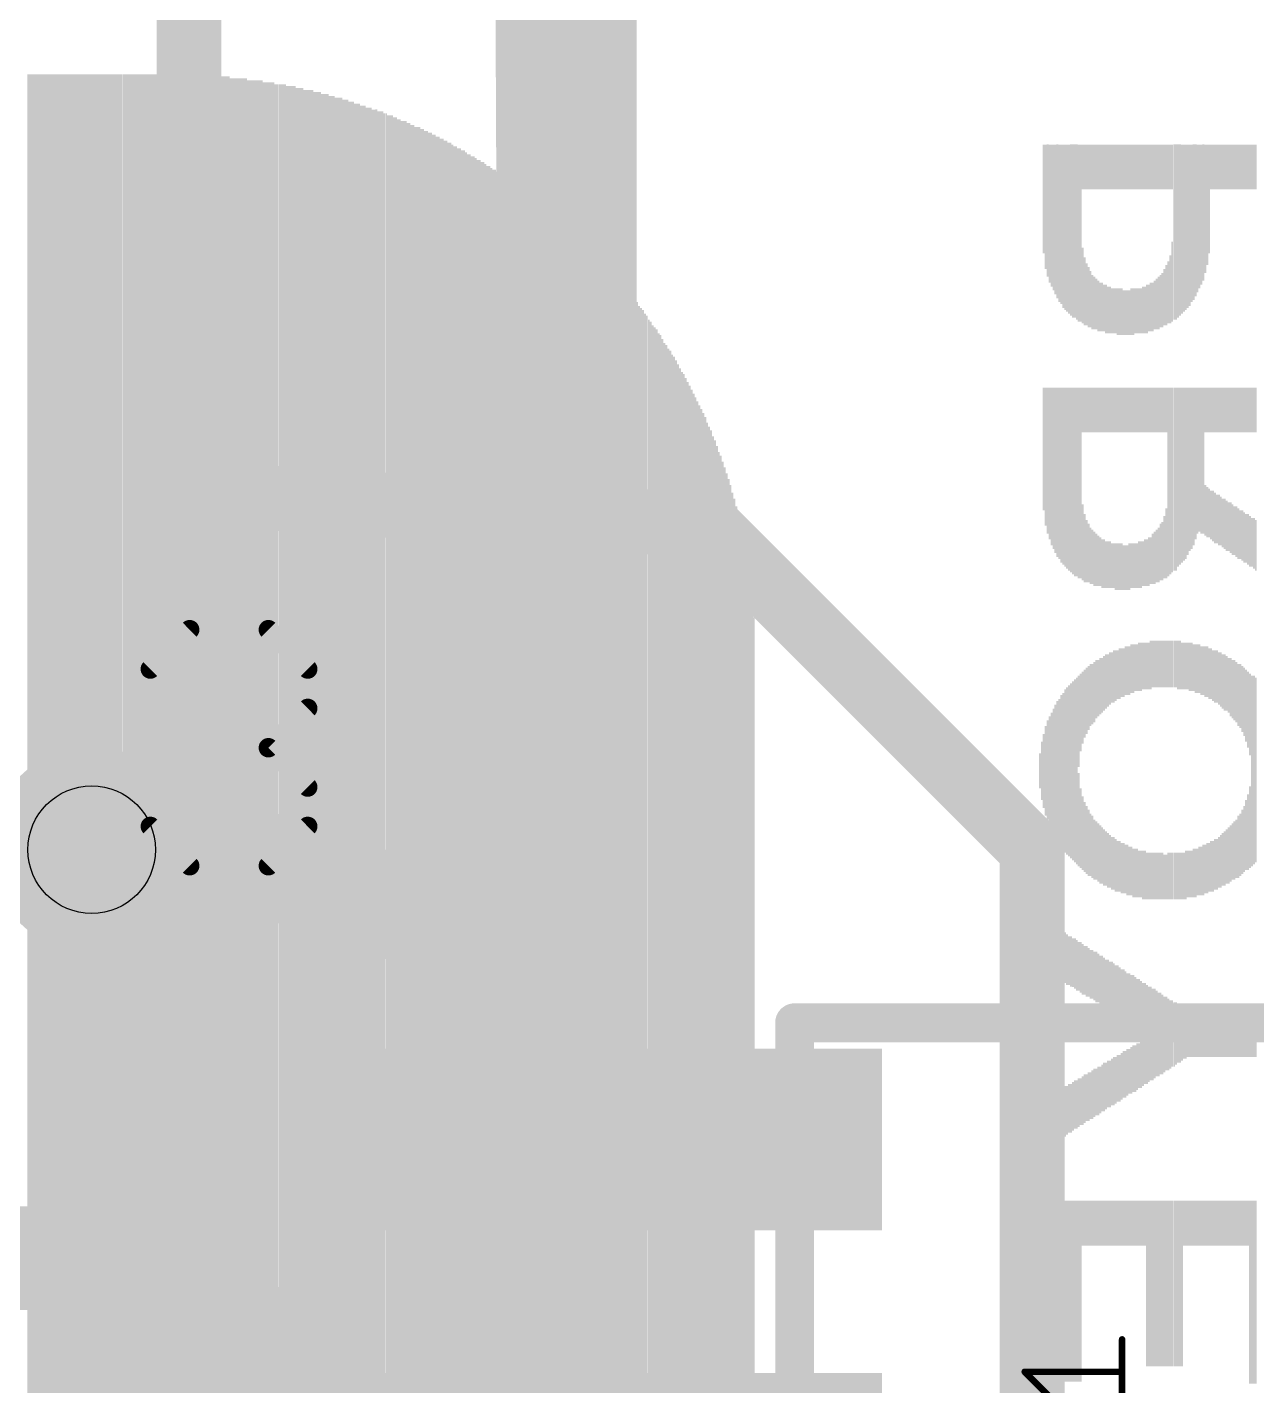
# Model space of a CAD drawing. Extents: x -7.5 to 53.1, y 33.1 to 75.6.
# Drawn here: x 34.04 to 38.85, y 48.7 to 54.02 of the extents above; entities that cross this region are included whole.
import ezdxf

# ---------------------------------------------------------------- set-up
doc = ezdxf.new("R2010")
doc.units = 0
for name, color, linetype in [('1', 22, 'CONTINUOUS'), ('16', 175, 'CONTINUOUS'), ('18', 82, 'CONTINUOUS'), ('21', 251, 'CONTINUOUS'), ('22', 2, 'CONTINUOUS'), ('25', 253, 'CONTINUOUS'), ('29', 253, 'CONTINUOUS'), ('31', 253, 'CONTINUOUS'), ('44', 253, 'CONTINUOUS'), ('51', 53, 'CONTINUOUS')]:
    doc.layers.add(name, color=color, linetype=linetype)

# ---------------------------------------------------------------- blocks, each defined once
blk = doc.blocks.new('RECT')
blk.add_solid([(-0.5, -0.5), (0.5, -0.5), (-0.5, 0.5), (0.5, 0.5)])
blk = doc.blocks.new('ROUNDV')
at = {"const_width": 0.5}
blk.add_lwpolyline([(0, -0.25, 1), (0, 0.25, 1), (0, -0.25)], format="xyb", dxfattribs=at)

msp = doc.modelspace()

# ---------------------------------------------------------------- linework, layer by layer
at = {"layer": '1'}
for points, const_width in [([(36.297, 60.96), (36.297, 33.909)], 0.254), ([(34.29, 50.8), (34.417, 50.927)], 0.4064), ([(34.417, 50.927), (35.56, 50.546)], 0.4064), ([(35.56, 50.546), (36.2298, 49.7492)], 0.4064), ([(36.2298, 49.7492), (36.2298, 49.665)], 0.4064), ([(34.62, 49.2), (32.92, 49.2)], 0.4064), ([(35.56, 48.26), (34.62, 49.2)], 0.4064)]:
    msp.add_lwpolyline(points, dxfattribs=dict(at, const_width=const_width))
at = {"layer": '1', "const_width": 0.2032}
for points in [[(34.4491, 51.0234, 1), (34.3849, 50.8306)], [(34.4888, 50.8552, 1), (34.3452, 50.9988)], [(34.2182, 50.8718, 1), (34.3618, 50.7282)], [(35.6378, 50.6114, 1), (35.4822, 50.4806)], [(35.5279, 50.4496, 1), (35.5921, 50.6424)], [(36.3314, 49.7492, 1), (36.1282, 49.7492)], [(36.152, 49.6838, 1), (36.3076, 49.8146)], [(36.1282, 49.665, 1), (36.3314, 49.665)], [(34.6918, 49.2718, 1), (34.5482, 49.1282)], [(34.62, 49.0984, 1), (34.62, 49.3016)]]:
    msp.add_lwpolyline(points, format="xyb", dxfattribs=at)
at = {"layer": '16'}
for points, const_width in [([(36.043, 60.779), (36.17, 33.982)], 0.4064), ([(34.671, 58.547), (34.671, 52.197)], 0.254), ([(34.671, 52.197), (36.703, 52.07)], 0.254), ([(36.703, 52.07), (37.973, 50.8)], 0.254), ([(34.29, 48.006), (34.29, 50.8)], 0.4064), ([(37.973, 50.8), (37.973, 46.99)], 0.254)]:
    msp.add_lwpolyline(points, dxfattribs=dict(at, const_width=const_width))
for points, const_width in [([(34.675, 52.2604, 1), (34.667, 52.1336)], 0.127), ([(34.6075, 52.197, 1), (34.7345, 52.197)], 0.127), ([(36.7479, 52.1149, 1), (36.6581, 52.0251)], 0.127), ([(36.699, 52.0066, 1), (36.707, 52.1334)], 0.127), ([(34.3916, 50.8, 1), (34.1884, 50.8)], 0.2032), ([(38.0365, 50.8, 1), (37.9095, 50.8)], 0.127), ([(37.9281, 50.7551, 1), (38.0179, 50.8449)], 0.127)]:
    msp.add_lwpolyline(points, format="xyb", dxfattribs=dict(at, const_width=const_width))
at = {"layer": '21', "const_width": 0.1524}
msp.add_lwpolyline([(40.649, 50.122), (37.043, 50.122)], dxfattribs=at)
at = {"layer": '21', "const_width": 0.0762}
msp.add_lwpolyline([(37.043, 50.1601, 1), (37.043, 50.0839)], format="xyb", dxfattribs=at)
at = {"layer": '25'}
for points, const_width in [([(34.5197, 51.5076), (34.6738, 51.6617)], 0.0762), ([(34.6738, 51.6617), (34.982, 51.6617)], 0.0762), ([(34.982, 51.6617), (35.1361, 51.5076)], 0.0762), ([(35.1361, 51.5076), (35.1361, 51.3535)], 0.0762), ([(35.1361, 51.3535), (34.982, 51.1994)], 0.0762), ([(34.982, 51.1994), (34.8279, 51.1994)], 0.0762), ([(34.982, 51.1994), (35.1361, 51.0453)], 0.0762), ([(35.1361, 51.0453), (35.1361, 50.8912)], 0.0762), ([(34.6738, 50.7371), (34.5197, 50.8912)], 0.0762), ([(35.1361, 50.8912), (34.982, 50.7371)], 0.0762), ([(33.5989, 50.7371), (34.2153, 50.7371)], 0.0762), ([(34.982, 50.7371), (34.6738, 50.7371)], 0.0762), ([(38.3253, 48.6277), (38.3253, 48.8819)], 0.0254), ([(38.0711, 48.6277), (37.944, 48.7548)], 0.0254), ([(37.944, 48.7548), (38.3253, 48.7548)], 0.0254)]:
    msp.add_lwpolyline(points, dxfattribs=dict(at, const_width=const_width))
for points, const_width in [([(34.6738, 51.6807, 1), (34.6738, 51.6426)], 0.0381), ([(34.6872, 51.6482, 1), (34.6603, 51.6752)], 0.0381), ([(34.9954, 51.6752, 1), (34.9685, 51.6482)], 0.0381), ([(34.982, 51.6426, 1), (34.982, 51.6807)], 0.0381), ([(34.5062, 51.5211, 1), (34.5331, 51.4941)], 0.0381), ([(35.1551, 51.5076, 1), (35.117, 51.5076)], 0.0381), ([(35.1226, 51.4941, 1), (35.1495, 51.5211)], 0.0381), ([(35.117, 51.3535, 1), (35.1551, 51.3535)], 0.0381), ([(35.1495, 51.34, 1), (35.1226, 51.367)], 0.0381), ([(34.8279, 51.2184, 1), (34.8279, 51.1803)], 0.0381), ([(34.9954, 51.2129, 1), (34.9685, 51.1859)], 0.0381), ([(34.9685, 51.2129, 1), (34.9954, 51.1859)], 0.0381), ([(34.982, 51.1803, 1), (34.982, 51.2184)], 0.0381), ([(35.1551, 51.0453, 1), (35.117, 51.0453)], 0.0381), ([(35.1226, 51.0318, 1), (35.1495, 51.0588)], 0.0381), ([(34.5331, 50.9047, 1), (34.5062, 50.8777)], 0.0381), ([(35.117, 50.8912, 1), (35.1551, 50.8912)], 0.0381), ([(35.1495, 50.8777, 1), (35.1226, 50.9047)], 0.0381), ([(34.2153, 50.7181, 1), (34.2153, 50.7562)], 0.0381), ([(34.6738, 50.7562, 1), (34.6738, 50.7181)], 0.0381), ([(34.982, 50.7181, 1), (34.982, 50.7562)], 0.0381), ([(34.6603, 50.7236, 1), (34.6872, 50.7506)], 0.0381), ([(34.9685, 50.7506, 1), (34.9954, 50.7236)], 0.0381), ([(38.3316, 48.8819, 1), (38.319, 48.8819)], 0.0127), ([(37.9485, 48.7593, 1), (37.9395, 48.7503)], 0.0127), ([(37.944, 48.7612, 1), (37.944, 48.7485)], 0.0127), ([(38.3253, 48.7485, 1), (38.3253, 48.7612)], 0.0127)]:
    msp.add_lwpolyline(points, format="xyb", dxfattribs=dict(at, const_width=const_width))
at = {"layer": '44'}
msp.add_circle((34.29, 50.8), 0.25, dxfattribs=at)
at = {"layer": '51', "const_width": 0.1524}
msp.add_lwpolyline([(37.043, 50.122), (37.043, 45.398)], dxfattribs=at)
at = {"layer": '51', "const_width": 0.0762}
msp.add_lwpolyline([(37.0811, 50.122, 1), (37.0049, 50.122)], format="xyb", dxfattribs=at)

# ---------------------------------------------------------------- block references
at = {"layer": '1', "xscale": 0.6096, "yscale": 2.2098, "rotation": 90}
msp.add_blockref('RECT', (36.2298, 49.665), dxfattribs=at)
at = {"layer": '18', "xscale": 0.8048, "yscale": 0.8048}
msp.add_blockref('ROUNDV', (34.29, 50.8), dxfattribs=at)
msp.add_blockref('ROUNDV', (34.29, 50.8), dxfattribs=at)
at = {"layer": '22', "yscale": 0.0076, "rotation": 270}
for p, xscale in [((34.0411, 50.1942), 7.2847), ((34.0487, 50.1942), 7.2847), ((34.0563, 50.1942), 7.2847), ((34.0639, 50.198), 7.2771), ((34.0716, 50.198), 7.2771), ((34.0792, 50.198), 7.2771), ((34.0868, 50.198), 7.2771), ((34.0944, 50.2018), 7.2695), ((34.102, 50.2018), 7.2695), ((34.1097, 50.2018), 7.2695), ((34.1173, 50.2056), 7.2619), ((34.1249, 50.2056), 7.2619), ((34.1325, 50.2056), 7.2619), ((34.1401, 50.2095), 7.2542), ((34.1478, 50.2095), 7.2542), ((34.1554, 50.2095), 7.2542), ((34.163, 50.2095), 7.2542), ((34.1706, 50.2133), 7.2466), ((34.1782, 50.2133), 7.2466), ((34.1859, 50.2133), 7.2466), ((34.1935, 50.2133), 7.2466), ((34.2011, 50.2133), 7.2466), ((34.2087, 50.2171), 7.239), ((34.2163, 50.2171), 7.239), ((34.224, 50.2171), 7.239), ((34.2316, 50.2171), 7.239), ((34.2392, 50.2209), 7.2314), ((34.2468, 50.2209), 7.2314), ((34.2544, 50.2209), 7.2314), ((34.2621, 50.2209), 7.2314), ((34.2697, 50.2209), 7.2314), ((34.2773, 50.2247), 7.2238), ((34.2849, 50.2247), 7.2238), ((34.2925, 50.2247), 7.2238), ((34.3002, 50.2247), 7.2238), ((34.3078, 50.2247), 7.2238), ((34.3154, 50.2247), 7.2238), ((34.323, 50.2285), 7.2161), ((34.3306, 50.2285), 7.2161), ((34.3383, 50.2285), 7.2161), ((34.3459, 50.2285), 7.2161), ((34.3535, 50.2285), 7.2161), ((34.3611, 50.2285), 7.2161), ((34.3687, 50.2285), 7.2161), ((34.3764, 50.2323), 7.2085), ((34.384, 50.2323), 7.2085), ((34.3916, 50.2323), 7.2085), ((34.3992, 50.2323), 7.2085), ((34.4068, 50.2323), 7.2085), ((34.4145, 50.2323), 7.2085), ((34.4221, 50.2323), 7.2085), ((34.4297, 50.2323), 7.2085), ((34.4373, 50.2361), 7.2009), ((34.4449, 50.2361), 7.2009), ((34.4526, 50.2361), 7.2009), ((34.4602, 50.2361), 7.2009), ((34.4678, 50.2361), 7.2009), ((34.4754, 50.2361), 7.2009), ((34.483, 50.2361), 7.2009), ((34.4907, 50.2361), 7.2009), ((34.4983, 50.2361), 7.2009), ((34.5059, 50.2361), 7.2009), ((34.5135, 50.2361), 7.2009), ((34.5211, 50.2361), 7.2009), ((34.5288, 50.2361), 7.2009), ((34.5364, 50.2361), 7.2009), ((34.544, 50.2399), 7.1933), ((34.5516, 50.2399), 7.1933), ((34.5592, 50.2399), 7.1933), ((34.5669, 50.2399), 7.1933), ((34.5745, 50.2399), 7.1933), ((34.5821, 50.2399), 7.1933), ((34.5897, 50.2399), 7.1933), ((34.5973, 50.2399), 7.1933), ((34.605, 50.2399), 7.1933), ((34.6126, 50.2399), 7.1933), ((34.6202, 50.2399), 7.1933), ((34.6278, 50.2399), 7.1933), ((34.6354, 50.2399), 7.1933), ((34.6431, 50.2399), 7.1933), ((34.6507, 50.2399), 7.1933), ((34.6583, 50.2399), 7.1933), ((34.6659, 50.2399), 7.1933), ((34.6735, 50.2399), 7.1933), ((34.6812, 50.2399), 7.1933), ((34.6888, 50.2399), 7.1933), ((34.6964, 50.2399), 7.1933), ((34.704, 50.2361), 7.1857), ((34.7116, 50.2361), 7.1857), ((34.7193, 50.2361), 7.1857), ((34.7269, 50.2323), 7.1933), ((34.7345, 50.2323), 7.1933), ((34.7421, 50.2323), 7.1933), ((34.7497, 50.2323), 7.1933), ((34.7574, 50.2323), 7.1933), ((34.765, 50.2323), 7.1933), ((34.7726, 50.2323), 7.1933), ((34.7802, 50.2323), 7.1933), ((34.7878, 50.2323), 7.1933), ((34.7955, 50.2323), 7.1933), ((34.8031, 50.2323), 7.1933), ((34.8107, 50.2323), 7.1933), ((34.8183, 50.2323), 7.1933), ((34.8259, 50.2285), 7.2009), ((34.8336, 50.2247), 7.1933), ((34.8412, 50.2247), 7.1933), ((34.8488, 50.2247), 7.1933), ((34.8564, 50.2247), 7.1933), ((34.864, 50.2247), 7.1933), ((34.8717, 50.2247), 7.1933), ((34.8793, 50.2247), 7.1933), ((34.8869, 50.2209), 7.2009), ((34.8945, 50.2209), 7.2009), ((34.9021, 50.2171), 7.1933), ((34.9098, 50.2171), 7.1933), ((34.9174, 50.2171), 7.1933), ((34.925, 50.2171), 7.1933), ((34.9326, 50.2171), 7.1933), ((34.9402, 50.2133), 7.2009), ((34.9479, 50.2133), 7.2009), ((34.9555, 50.2133), 7.2009), ((34.9631, 50.2095), 7.1933), ((34.9707, 50.2095), 7.1933), ((34.9783, 50.2095), 7.1933), ((34.986, 50.2056), 7.2009), ((34.9936, 50.2056), 7.2009), ((35.0012, 50.2056), 7.2009), ((35.0088, 50.2018), 7.1933), ((35.0164, 50.2018), 7.1933), ((35.0241, 50.198), 7.2009), ((35.0317, 50.198), 7.2009), ((35.0393, 50.198), 7.2009), ((35.0469, 50.198), 7.2009), ((35.0545, 50.1904), 7.2009), ((35.0622, 50.1904), 7.2009), ((35.0698, 50.1904), 7.2009), ((35.0774, 50.1904), 7.2009), ((35.085, 50.1904), 7.2009), ((35.0926, 50.1828), 7.2009), ((35.1003, 50.1828), 7.2009), ((35.1079, 50.1828), 7.2009), ((35.1155, 50.1828), 7.2009), ((35.1231, 50.1752), 7.2009), ((35.1307, 50.1752), 7.2009), ((35.1384, 50.1752), 7.2009), ((35.146, 50.1714), 7.2085), ((35.1536, 50.1714), 7.2085), ((35.1612, 50.1675), 7.2009), ((35.1688, 50.1675), 7.2009), ((35.1765, 50.1637), 7.2085), ((35.1841, 50.1637), 7.2085), ((35.1917, 50.1599), 7.2009), ((35.1993, 50.1561), 7.2085), ((35.2069, 50.1561), 7.2085), ((35.2146, 50.1561), 7.2085), ((35.2222, 50.1485), 7.2085), ((35.2298, 50.1485), 7.2085), ((35.2374, 50.1485), 7.2085), ((35.245, 50.1409), 7.2085), ((35.2527, 50.1409), 7.2085), ((35.2603, 50.1409), 7.2085), ((35.2679, 50.1371), 7.2161), ((35.2755, 50.1333), 7.2085), ((35.2831, 50.1333), 7.2085), ((35.2908, 50.1294), 7.2161), ((35.2984, 50.1256), 7.2085), ((35.306, 50.1256), 7.2085), ((35.3136, 50.1218), 7.2161), ((35.3212, 50.118), 7.2085), ((35.3289, 50.1142), 7.2161), ((35.3365, 50.1142), 7.2161), ((35.3441, 50.1104), 7.2085), ((35.3517, 50.1066), 7.2161), ((35.3593, 50.1066), 7.2161), ((35.367, 50.099), 7.2161), ((35.3746, 50.099), 7.2161), ((35.3822, 50.099), 7.2161), ((35.3898, 50.0913), 7.2161), ((35.3974, 50.0913), 7.2161), ((35.4051, 50.0875), 7.2238), ((35.4127, 50.0837), 7.2161), ((35.4203, 50.0799), 7.2238), ((35.4279, 50.0799), 7.2238), ((35.4355, 50.0723), 7.2238), ((35.4432, 50.0723), 7.2238), ((35.4508, 50.0647), 7.2238), ((35.4584, 50.0647), 7.2238), ((35.466, 50.0609), 7.2314), ((35.4736, 50.0571), 7.2238), ((35.4813, 50.0571), 7.2238), ((35.4889, 50.0494), 7.2238), ((35.4965, 50.0456), 7.2314), ((35.5041, 50.0418), 7.2238), ((35.5117, 50.0418), 7.2238), ((35.5194, 50.038), 7.2314), ((35.527, 50.0342), 7.2238), ((35.5346, 50.0304), 7.2314), ((35.5422, 50.0228), 7.2314), ((35.5498, 50.0228), 7.2314), ((35.5575, 50.0151), 7.2314), ((35.5651, 50.0151), 7.2314), ((35.5727, 50.0113), 7.239), ((35.5803, 50.0075), 7.2314), ((35.5879, 50.0037), 7.239), ((35.5956, 49.9961), 7.239), ((35.6032, 49.9961), 7.239), ((35.6108, 49.9885), 7.239), ((35.6184, 49.9885), 7.239), ((35.626, 49.9809), 7.239), ((35.6337, 49.977), 7.2466), ((35.6413, 49.9732), 7.239), ((35.6489, 49.9694), 7.2466), ((35.6565, 49.9656), 7.239), ((35.6641, 49.9618), 7.2466), ((35.6718, 49.9542), 7.2466), ((35.6794, 49.9542), 7.2466), ((35.687, 49.9466), 7.2466), ((35.6946, 49.9428), 7.2542), ((35.7022, 49.9389), 7.2466), ((35.7099, 49.9313), 7.2466), ((35.7175, 49.9275), 7.2542), ((35.7251, 49.9237), 7.2466), ((35.7327, 49.9199), 7.2542), ((38.0187, 53.3489), 0.4267), ((38.0263, 53.3184), 0.4877), ((38.034, 53.3032), 0.5182), ((38.0416, 53.2917), 0.541), ((38.0492, 53.2841), 0.5563), ((38.0568, 53.2765), 0.5715), ((38.0644, 53.2689), 0.5867), ((38.0721, 53.2613), 0.602), ((38.0797, 53.2536), 0.6172), ((38.0873, 53.2498), 0.6248), ((38.0949, 53.2422), 0.6401), ((38.1025, 53.2384), 0.6477), ((38.1102, 53.2346), 0.6553), ((38.1178, 53.2308), 0.6629), ((38.1254, 53.227), 0.6706), ((38.133, 53.2232), 0.6782), ((38.1406, 53.2232), 0.6782), ((38.1483, 53.2194), 0.6858), ((38.1559, 53.2155), 0.6934), ((38.1635, 53.2155), 0.6934), ((38.1711, 53.4746), 0.1753), ((38.1787, 53.4746), 0.1753), ((38.1864, 53.4746), 0.1753), ((38.194, 53.4746), 0.1753), ((38.2016, 53.4746), 0.1753), ((38.2092, 53.4746), 0.1753), ((38.2168, 53.4746), 0.1753), ((38.2245, 53.4746), 0.1753), ((38.2321, 53.4746), 0.1753), ((38.2397, 53.4746), 0.1753), ((38.2473, 53.4746), 0.1753), ((38.2549, 53.4746), 0.1753), ((38.2626, 53.4746), 0.1753), ((38.2702, 53.4746), 0.1753), ((38.2778, 53.4746), 0.1753), ((38.2854, 53.4746), 0.1753), ((38.293, 53.4746), 0.1753), ((38.3007, 53.4746), 0.1753), ((38.3083, 53.4746), 0.1753), ((38.3159, 53.4746), 0.1753), ((38.3235, 53.4746), 0.1753), ((38.3311, 53.4746), 0.1753), ((38.3388, 53.4746), 0.1753), ((38.3464, 53.4746), 0.1753), ((38.354, 53.4746), 0.1753), ((38.3616, 53.4746), 0.1753), ((38.3692, 53.4746), 0.1753), ((38.3769, 53.4746), 0.1753), ((38.3845, 53.4746), 0.1753), ((38.3921, 53.4746), 0.1753), ((38.3997, 53.4746), 0.1753), ((38.4073, 53.4746), 0.1753), ((38.415, 53.4746), 0.1753), ((38.4226, 53.4746), 0.1753), ((38.4302, 53.4746), 0.1753), ((38.4378, 53.4746), 0.1753), ((38.4454, 53.4746), 0.1753), ((38.4531, 53.4746), 0.1753), ((38.4607, 53.4746), 0.1753), ((38.4683, 53.4746), 0.1753), ((38.4759, 53.4746), 0.1753), ((38.4835, 53.4746), 0.1753), ((38.4912, 53.4746), 0.1753), ((38.4988, 53.4746), 0.1753), ((38.5064, 53.4746), 0.1753), ((38.514, 53.4746), 0.1753), ((38.5216, 53.4746), 0.1753), ((38.5293, 53.2194), 0.6858), ((38.5369, 53.2194), 0.6858), ((38.5445, 53.2232), 0.6782), ((38.5521, 53.227), 0.6706), ((38.5597, 53.2308), 0.6629), ((38.5674, 53.2346), 0.6553), ((38.575, 53.2384), 0.6477), ((38.5826, 53.2422), 0.6401), ((38.5902, 53.246), 0.6325), ((38.5978, 53.2536), 0.6172), ((38.6055, 53.2575), 0.6096), ((38.6131, 53.2651), 0.5944), ((38.6207, 53.2727), 0.5791), ((38.6283, 53.2803), 0.5639), ((38.6359, 53.2879), 0.5486), ((38.6436, 53.2956), 0.5334), ((38.6512, 53.3108), 0.5029), ((38.6588, 53.326), 0.4724), ((38.6664, 53.3489), 0.4267), ((38.674, 53.4746), 0.1753), ((38.6817, 53.4746), 0.1753), ((38.6893, 53.4746), 0.1753), ((38.6969, 53.4746), 0.1753), ((38.7045, 53.4746), 0.1753), ((38.7121, 53.4746), 0.1753), ((38.7198, 53.4746), 0.1753), ((38.7274, 53.4746), 0.1753), ((38.735, 53.4746), 0.1753), ((38.7426, 53.4746), 0.1753), ((38.7502, 53.4746), 0.1753), ((38.7579, 53.4746), 0.1753), ((38.7655, 53.4746), 0.1753), ((38.7731, 53.4746), 0.1753), ((38.7807, 53.4746), 0.1753), ((38.7883, 53.4746), 0.1753), ((38.796, 53.4746), 0.1753), ((38.8036, 53.4746), 0.1753), ((38.8112, 53.4746), 0.1753), ((38.8188, 53.4746), 0.1753), ((38.8264, 53.4746), 0.1753), ((38.8341, 53.4746), 0.1753), ((38.8417, 53.4746), 0.1753), ((38.8493, 53.4746), 0.1753), ((35.7403, 49.9123), 7.2542), ((35.748, 49.9085), 7.2619), ((35.7556, 49.9047), 7.2542), ((35.7632, 49.897), 7.2542), ((35.7708, 49.8932), 7.2619), ((35.7784, 49.8856), 7.2619), ((35.7861, 49.8856), 7.2619), ((35.7937, 49.878), 7.2619), ((35.8013, 49.8704), 7.2619), ((35.8089, 49.8666), 7.2695), ((35.8165, 49.8627), 7.2619), ((35.8242, 49.8589), 7.2695), ((35.8318, 49.8513), 7.2695), ((35.8394, 49.8437), 7.2695), ((35.847, 49.8399), 7.2771), ((35.8546, 49.8361), 7.2695), ((35.8623, 49.8285), 7.2695), ((35.8699, 49.8246), 7.2771), ((35.8775, 49.817), 7.2771), ((35.8851, 49.8094), 7.2771), ((35.8927, 49.8056), 7.2847), ((35.9004, 49.798), 7.2847), ((35.908, 49.7942), 7.2771), ((35.9156, 49.7904), 7.2847), ((35.9232, 49.7827), 7.2847), ((35.9308, 49.7751), 7.2847), ((35.9385, 49.7713), 7.2923), ((35.9461, 49.7637), 7.2923), ((35.9537, 49.7561), 7.2923), ((35.9613, 49.7523), 7.3), ((35.9689, 49.7446), 7.3), ((35.9766, 49.737), 7.3), ((35.9842, 49.7294), 7.3), ((35.9918, 49.7218), 7.3), ((35.9994, 49.718), 7.3076), ((36.007, 49.7103), 7.3076), ((36.0147, 49.7027), 7.3076), ((36.0223, 49.6951), 7.3076), ((36.0299, 49.6913), 7.3152), ((36.0375, 49.6837), 7.3152), ((36.0451, 49.6761), 7.3152), ((36.0528, 49.6684), 7.3152), ((36.0604, 49.6608), 7.3152), ((36.068, 49.6532), 7.3304), ((36.0756, 49.6456), 7.3304), ((36.0832, 49.638), 7.3304), ((36.0909, 49.6303), 7.3304), ((36.0985, 49.6227), 7.3304), ((36.1061, 49.6113), 7.3381), ((36.1137, 49.6037), 7.3381), ((36.1213, 49.5999), 7.3457), ((36.129, 49.5922), 7.3457), ((36.1366, 49.5846), 7.3457), ((36.1442, 49.5732), 7.3533), ((36.1518, 49.5656), 7.3533), ((36.1594, 49.5579), 7.3533), ((36.1671, 49.5465), 7.3609), ((36.1747, 49.5389), 7.3609), ((36.1823, 49.5313), 7.3609), ((36.1899, 49.5198), 7.3685), ((36.1975, 49.5122), 7.3685), ((36.2052, 49.5046), 7.3685), ((36.2128, 49.4932), 7.3762), ((36.2204, 49.4856), 7.3762), ((38.5216, 53.025), 0.3124), ((36.228, 49.4741), 7.3838), ((36.2356, 49.4665), 7.3838), ((36.2433, 49.4551), 7.3914), ((36.2509, 49.4475), 7.3914), ((36.2585, 49.436), 7.399), ((36.2661, 49.4246), 7.4066), ((36.2737, 49.417), 7.4066), ((38.1711, 53.0098), 0.2972), ((38.1787, 52.9869), 0.2667), ((38.514, 52.9946), 0.2667), ((36.2814, 49.4055), 7.4143), ((36.289, 49.3941), 7.4219), ((36.2966, 49.3865), 7.4219), ((36.3042, 49.3751), 7.4295), ((36.3118, 49.3636), 7.4371), ((36.3195, 49.3522), 7.4447), ((38.1864, 52.9755), 0.2438), ((38.194, 52.9641), 0.2362), ((38.2016, 52.9565), 0.221), ((38.4912, 52.9641), 0.221), ((38.4988, 52.9717), 0.2362), ((38.5064, 52.9831), 0.2438), ((36.3271, 49.337), 7.4447), ((36.3347, 49.3255), 7.4524), ((36.3423, 49.3179), 7.4524), ((36.3499, 49.3027), 7.4676), ((36.3576, 49.2912), 7.4752), ((36.3652, 49.2798), 7.4828), ((38.2092, 52.945), 0.2134), ((38.2168, 52.9412), 0.2057), ((38.2245, 52.9374), 0.1981), ((38.2321, 52.9298), 0.1981), ((38.2397, 52.926), 0.1905), ((38.2473, 52.926), 0.1905), ((38.2549, 52.9222), 0.1829), ((38.2626, 52.9184), 0.1905), ((38.4226, 52.9184), 0.1905), ((38.4302, 52.9222), 0.1829), ((38.4378, 52.926), 0.1905), ((38.4454, 52.926), 0.1905), ((38.4531, 52.9336), 0.1905), ((38.4607, 52.9374), 0.1981), ((38.4683, 52.9412), 0.2057), ((38.4759, 52.9488), 0.2057), ((38.4835, 52.9527), 0.2134), ((36.3728, 49.2646), 7.4828), ((36.3804, 49.2531), 7.4905), ((36.388, 49.2417), 7.4981), ((36.3957, 49.2265), 7.5133), ((36.4033, 49.2112), 7.5133), ((36.4109, 49.1998), 7.5209), ((38.2702, 52.9146), 0.1829), ((38.2778, 52.9146), 0.1829), ((38.2854, 52.9107), 0.1753), ((38.293, 52.9107), 0.1753), ((38.3007, 52.9107), 0.1753), ((38.3083, 52.9069), 0.1829), ((38.3159, 52.9069), 0.1829), ((38.3235, 52.9069), 0.1829), ((38.3311, 52.9031), 0.1753), ((38.3388, 52.9031), 0.1753), ((38.3464, 52.9031), 0.1753), ((38.354, 52.9031), 0.1753), ((38.3616, 52.9069), 0.1829), ((38.3692, 52.9069), 0.1829), ((38.3769, 52.9107), 0.1753), ((38.3845, 52.9107), 0.1753), ((38.3921, 52.9107), 0.1753), ((38.3997, 52.9107), 0.1753), ((38.4073, 52.9146), 0.1829), ((38.415, 52.9146), 0.1829), ((36.4185, 49.1846), 7.5362), ((36.4261, 49.1693), 7.5514), ((36.4338, 49.1541), 7.5514), ((36.4414, 49.1388), 7.5667), ((36.449, 49.1236), 7.5819), ((36.4566, 49.1046), 7.5895), ((36.4642, 49.0893), 7.6048), ((36.4719, 49.0665), 7.62), ((36.4795, 49.0512), 7.6352), ((36.4871, 49.0284), 7.6505), ((36.4947, 49.0093), 7.6733), ((36.5023, 48.9903), 7.6962), ((36.51, 48.9636), 7.7191), ((36.5176, 48.9407), 7.7495), ((36.5252, 48.9102), 7.78), ((36.5328, 48.876), 7.8181), ((36.5404, 48.8379), 7.8791), ((36.5481, 48.7655), 7.9934), ((36.5557, 48.1482), 9.2126), ((36.5633, 48.1444), 9.1897), ((36.5709, 48.1482), 9.1669), ((36.5785, 48.1482), 9.1364), ((36.5862, 48.1444), 9.1135), ((36.5938, 48.1444), 9.083), ((36.6014, 48.1444), 9.0526), ((36.609, 48.1482), 9.0297), ((36.6166, 48.1482), 8.9992), ((36.6243, 48.1444), 8.9764), ((36.6319, 48.1444), 8.9459), ((36.6395, 48.1444), 8.9154), ((36.6471, 48.1444), 8.8849), ((38.0187, 52.3697), 0.4801), ((38.0263, 52.3392), 0.541), ((38.034, 52.324), 0.5715), ((38.0416, 52.3126), 0.5944), ((38.0492, 52.3011), 0.6172), ((38.0568, 52.2935), 0.6325), ((38.0644, 52.2859), 0.6477), ((38.0721, 52.2783), 0.6629), ((38.0797, 52.2745), 0.6706), ((38.0873, 52.2669), 0.6858), ((38.0949, 52.263), 0.6934), ((38.1025, 52.2592), 0.701), ((38.1102, 52.2554), 0.7087), ((38.1178, 52.2516), 0.7163), ((38.1254, 52.2478), 0.7239), ((38.133, 52.244), 0.7315), ((38.1406, 52.2402), 0.7391), ((38.1483, 52.2402), 0.7391), ((38.1559, 52.2364), 0.7468), ((38.1635, 52.2364), 0.7468), ((38.1711, 52.5221), 0.1753), ((38.1787, 52.5221), 0.1753), ((38.1864, 52.5221), 0.1753), ((38.194, 52.5221), 0.1753), ((38.2016, 52.5221), 0.1753), ((38.2092, 52.5221), 0.1753), ((38.2168, 52.5221), 0.1753), ((38.2245, 52.5221), 0.1753), ((38.2321, 52.5221), 0.1753), ((38.2397, 52.5221), 0.1753), ((38.2473, 52.5221), 0.1753), ((38.2549, 52.5221), 0.1753), ((38.2626, 52.5221), 0.1753), ((38.2702, 52.5221), 0.1753), ((38.2778, 52.5221), 0.1753), ((38.2854, 52.5221), 0.1753), ((38.293, 52.5221), 0.1753), ((38.3007, 52.5221), 0.1753), ((38.3083, 52.5221), 0.1753), ((38.3159, 52.5221), 0.1753), ((38.3235, 52.5221), 0.1753), ((38.3311, 52.5221), 0.1753), ((38.3388, 52.5221), 0.1753), ((38.3464, 52.5221), 0.1753), ((38.354, 52.5221), 0.1753), ((38.3616, 52.5221), 0.1753), ((38.3692, 52.5221), 0.1753), ((38.3769, 52.5221), 0.1753), ((38.3845, 52.5221), 0.1753), ((38.3921, 52.5221), 0.1753), ((38.3997, 52.5221), 0.1753), ((38.4073, 52.5221), 0.1753), ((38.415, 52.5221), 0.1753), ((38.4226, 52.5221), 0.1753), ((38.4302, 52.5221), 0.1753), ((38.4378, 52.5221), 0.1753), ((38.4454, 52.5221), 0.1753), ((38.4531, 52.5221), 0.1753), ((38.4607, 52.5221), 0.1753), ((38.4683, 52.5221), 0.1753), ((38.4759, 52.5221), 0.1753), ((38.4835, 52.5221), 0.1753), ((38.4912, 52.5221), 0.1753), ((38.4988, 52.5221), 0.1753), ((38.5064, 52.2402), 0.7391), ((38.514, 52.244), 0.7315), ((38.5216, 52.2478), 0.7239), ((38.5293, 52.2516), 0.7163), ((38.5369, 52.2516), 0.7163), ((38.5445, 52.2592), 0.701), ((38.5521, 52.263), 0.6934), ((38.5597, 52.2669), 0.6858), ((38.5674, 52.2707), 0.6782), ((38.575, 52.2745), 0.6706), ((38.5826, 52.2821), 0.6553), ((38.5902, 52.2897), 0.6401), ((38.5978, 52.2935), 0.6325), ((38.6055, 52.3011), 0.6172), ((38.6131, 52.3126), 0.5944), ((38.6207, 52.324), 0.5715), ((38.6283, 52.3278), 0.5639), ((38.6359, 52.324), 0.5715), ((38.6436, 52.324), 0.5715), ((38.6512, 52.5221), 0.1753), ((38.6588, 52.5221), 0.1753), ((38.6664, 52.5221), 0.1753), ((38.674, 52.5221), 0.1753), ((38.6817, 52.5221), 0.1753), ((38.6893, 52.5221), 0.1753), ((38.6969, 52.5221), 0.1753), ((38.7045, 52.5221), 0.1753), ((38.7121, 52.5221), 0.1753), ((38.7198, 52.5221), 0.1753), ((38.7274, 52.5221), 0.1753), ((38.735, 52.5221), 0.1753), ((38.7426, 52.5221), 0.1753), ((38.7502, 52.5221), 0.1753), ((38.7579, 52.5221), 0.1753), ((38.7655, 52.5221), 0.1753), ((38.7731, 52.5221), 0.1753), ((38.7807, 52.5221), 0.1753), ((38.7883, 52.5221), 0.1753), ((38.796, 52.5221), 0.1753), ((38.8036, 52.5221), 0.1753), ((38.8112, 52.5221), 0.1753), ((38.8188, 52.5221), 0.1753), ((38.8264, 52.5221), 0.1753), ((38.8341, 52.5221), 0.1753), ((38.8417, 52.5221), 0.1753), ((38.8493, 52.5221), 0.1753), ((36.6547, 48.1444), 8.8544), ((36.6624, 48.1444), 8.824), ((36.67, 48.1444), 8.7935), ((36.6776, 48.1444), 8.763), ((36.6852, 48.1444), 8.7325), ((36.6928, 48.1482), 8.6944), ((36.7005, 48.1444), 8.6563), ((36.7081, 48.1444), 8.6258), ((36.7157, 48.1482), 8.5877), ((36.7233, 48.1444), 8.5496), ((36.7309, 48.1482), 8.5115), ((36.7386, 48.1444), 8.4734), ((36.7462, 48.1444), 8.4277), ((36.7538, 48.1444), 8.3972), ((36.7614, 48.1444), 8.3515), ((36.769, 48.1444), 8.3058), ((36.7767, 48.1444), 8.2601), ((36.7843, 48.1444), 8.2144), ((36.7919, 48.1482), 8.161), ((38.6512, 52.1297), 0.1981), ((38.6588, 52.1221), 0.1981), ((38.6664, 52.1183), 0.1905), ((36.7995, 48.1444), 8.1077), ((36.8071, 48.1444), 8.062), ((38.674, 52.1106), 0.1905), ((38.6817, 52.1068), 0.1981), ((38.6893, 52.0992), 0.1981), ((38.6969, 52.0954), 0.1905), ((38.7045, 52.0916), 0.1981), ((38.7121, 52.0878), 0.1905), ((38.7198, 52.0802), 0.1905), ((38.7274, 52.0764), 0.1981), ((38.735, 52.0687), 0.1981), ((38.7426, 52.0649), 0.1905), ((38.7502, 52.0611), 0.1981), ((36.8148, 48.1444), 8.001), ((36.8224, 48.1444), 7.94), ((38.1711, 52.004), 0.2972), ((38.1787, 51.9811), 0.2667), ((38.4912, 51.9849), 0.2438), ((38.4988, 52.0002), 0.2743), ((38.7579, 52.0535), 0.1981), ((38.7655, 52.0497), 0.1905), ((38.7731, 52.0459), 0.1981), ((38.7807, 52.0383), 0.1981), ((38.7883, 52.0344), 0.1905), ((38.796, 52.0306), 0.1981), ((38.8036, 52.023), 0.1981), ((38.8112, 52.0192), 0.1905), ((38.8188, 52.0154), 0.1981), ((38.8264, 52.0078), 0.1981), ((36.83, 48.1444), 7.8791), ((38.1864, 51.9697), 0.2438), ((38.194, 51.9621), 0.2286), ((38.2016, 51.9506), 0.221), ((38.2092, 51.9468), 0.2134), ((38.4607, 51.9506), 0.2057), ((38.4683, 51.9544), 0.2134), ((38.4759, 51.9659), 0.221), ((38.4835, 51.9697), 0.2286), ((38.8341, 52.004), 0.1905), ((38.8417, 52.0002), 0.1981), ((38.8493, 51.9925), 0.1981), ((36.8376, 48.1444), 7.8029), ((36.8452, 48.1406), 7.7343), ((38.2168, 51.9392), 0.2134), ((38.2245, 51.9354), 0.2057), ((38.2321, 51.9316), 0.1981), ((38.2397, 51.9278), 0.1905), ((38.2473, 51.9201), 0.1905), ((38.2549, 51.9201), 0.1905), ((38.2626, 51.9163), 0.1829), ((38.2702, 51.9163), 0.1829), ((38.2778, 51.9163), 0.1829), ((38.2854, 51.9125), 0.1753), ((38.293, 51.9125), 0.1753), ((38.3007, 51.9087), 0.1829), ((38.3083, 51.9087), 0.1829), ((38.3159, 51.9087), 0.1829), ((38.3235, 51.9087), 0.1829), ((38.354, 51.9087), 0.1829), ((38.3616, 51.9125), 0.1753), ((38.3692, 51.9125), 0.1753), ((38.3769, 51.9125), 0.1753), ((38.3845, 51.9125), 0.1753), ((38.3921, 51.9163), 0.1829), ((38.3997, 51.9163), 0.1829), ((38.4073, 51.9201), 0.1753), ((38.415, 51.924), 0.1829), ((38.4226, 51.924), 0.1829), ((38.4302, 51.9278), 0.1905), ((38.4378, 51.9316), 0.1829), ((38.4454, 51.9392), 0.1981), ((38.4531, 51.943), 0.2057), ((36.8529, 48.1444), 7.6505), ((38.3311, 51.9049), 0.1753), ((38.3388, 51.9049), 0.1753), ((38.3464, 51.9049), 0.1753), ((36.8605, 48.1406), 7.5667), ((36.8681, 48.1406), 7.46), ((36.8757, 48.1368), 7.3304), ((36.8833, 48.133), 7.1552), ((38.2778, 51.4706), 0.2057), ((38.2854, 51.4744), 0.1981), ((38.293, 51.4782), 0.2057), ((38.3007, 51.482), 0.1981), ((38.3083, 51.4858), 0.1905), ((38.3159, 51.4896), 0.1981), ((38.3235, 51.4934), 0.1905), ((38.3311, 51.4934), 0.1905), ((38.3388, 51.501), 0.1905), ((38.3464, 51.501), 0.1905), ((38.354, 51.501), 0.1905), ((38.3616, 51.5087), 0.1905), ((38.3692, 51.5087), 0.1905), ((38.3769, 51.5125), 0.1829), ((38.3845, 51.5125), 0.1829), ((38.3921, 51.5163), 0.1905), ((38.3997, 51.5163), 0.1905), ((38.4073, 51.5201), 0.1829), ((38.415, 51.5201), 0.1829), ((38.4226, 51.5201), 0.1829), ((38.4302, 51.5201), 0.1829), ((38.4378, 51.5239), 0.1905), ((38.4454, 51.5277), 0.1829), ((38.4531, 51.5277), 0.1829), ((38.4607, 51.5277), 0.1829), ((38.4683, 51.5277), 0.1829), ((38.4759, 51.5277), 0.1829), ((38.4835, 51.5277), 0.1829), ((38.4912, 51.5277), 0.1829), ((38.4988, 51.5277), 0.1829), ((38.5064, 51.5277), 0.1829), ((38.514, 51.5277), 0.1829), ((38.5216, 51.5277), 0.1829), ((38.5293, 51.5277), 0.1829), ((38.5369, 51.5277), 0.1829), ((38.5445, 51.5239), 0.1905), ((38.5521, 51.5239), 0.1905), ((38.5597, 51.5201), 0.1829), ((38.5674, 51.5201), 0.1829), ((38.575, 51.5201), 0.1829), ((38.5826, 51.5201), 0.1829), ((38.5902, 51.5163), 0.1905), ((38.5978, 51.5163), 0.1905), ((38.6055, 51.5125), 0.1829), ((38.6131, 51.5087), 0.1905), ((38.6207, 51.5087), 0.1905), ((38.6283, 51.5087), 0.1905), ((38.6359, 51.501), 0.1905), ((38.6436, 51.501), 0.1905), ((38.6512, 51.4972), 0.1981), ((38.6588, 51.4972), 0.1981), ((38.6664, 51.4896), 0.1981), ((38.674, 51.4896), 0.1981), ((38.6817, 51.482), 0.1981), ((38.6893, 51.4782), 0.2057), ((38.6969, 51.4782), 0.2057), ((38.7045, 51.4706), 0.2057), ((38.7121, 51.4668), 0.2134), ((38.194, 51.3944), 0.2515), ((38.2016, 51.4058), 0.2438), ((38.2092, 51.4096), 0.2362), ((38.2168, 51.4172), 0.2362), ((38.2245, 51.4287), 0.2286), ((38.2321, 51.4325), 0.221), ((38.2397, 51.4401), 0.221), ((38.2473, 51.4439), 0.2134), ((38.2549, 51.4515), 0.2134), ((38.2626, 51.4591), 0.2134), ((38.2702, 51.4629), 0.2057), ((38.7198, 51.4591), 0.2134), ((38.7274, 51.4553), 0.221), ((38.735, 51.4515), 0.2134), ((38.7426, 51.4439), 0.2134), ((38.7502, 51.4363), 0.2286), ((38.7579, 51.4287), 0.2286), ((38.7655, 51.4248), 0.2362), ((38.7731, 51.4172), 0.2362), ((38.7807, 51.4058), 0.2438), ((38.7883, 51.402), 0.2515), ((38.796, 51.3906), 0.2591), ((38.1406, 51.1086), 0.7163), ((38.1483, 51.1086), 0.7315), ((38.1559, 51.3029), 0.3581), ((38.1635, 51.3372), 0.3048), ((38.1711, 51.3563), 0.2819), ((38.1787, 51.3715), 0.2667), ((38.1864, 51.3829), 0.2591), ((38.8036, 51.3791), 0.2667), ((38.8112, 51.3639), 0.2819), ((38.8188, 51.3486), 0.2972), ((38.8264, 51.3296), 0.32), ((38.8341, 51.1086), 0.7468), ((38.8417, 51.1124), 0.7391), ((38.8493, 51.1124), 0.7239), ((38.0949, 51.1086), 0.6096), ((38.1025, 51.1086), 0.6401), ((38.1102, 51.1086), 0.6553), ((38.1178, 51.1086), 0.6706), ((38.1254, 51.1086), 0.6858), ((38.133, 51.1086), 0.701), ((38.0644, 51.1086), 0.5182), ((38.0721, 51.1086), 0.5486), ((38.0797, 51.1086), 0.5639), ((38.0873, 51.1086), 0.5944), ((38.034, 51.1124), 0.3886), ((38.0416, 51.1086), 0.4267), ((38.0492, 51.1086), 0.4572), ((38.0568, 51.1086), 0.4877), ((38.0187, 51.1086), 0.2896), ((38.0263, 51.1086), 0.3505), ((38.0111, 51.1086), 0.2286), ((38.0035, 51.1086), 0.1372), ((38.1559, 50.9181), 0.3658), ((38.1635, 50.8838), 0.3124), ((38.8264, 50.8876), 0.32), ((38.1711, 50.8648), 0.2896), ((38.1787, 50.8495), 0.2743), ((38.8112, 50.8572), 0.2743), ((38.8188, 50.8686), 0.2972), ((38.1864, 50.8381), 0.2667), ((38.194, 50.8267), 0.2591), ((38.2016, 50.8191), 0.2438), ((38.2092, 50.8114), 0.2438), ((38.7807, 50.8114), 0.2438), ((38.7883, 50.8191), 0.2438), ((38.796, 50.8305), 0.2515), ((38.8036, 50.8419), 0.2591), ((38.2168, 50.8), 0.2362), ((38.2245, 50.7962), 0.2286), ((38.2321, 50.7886), 0.2286), ((38.2397, 50.781), 0.2286), ((38.2473, 50.7771), 0.221), ((38.2549, 50.7695), 0.221), ((38.735, 50.7733), 0.2134), ((38.7426, 50.7771), 0.221), ((38.7502, 50.7848), 0.221), ((38.7579, 50.7924), 0.221), ((38.7655, 50.7962), 0.2286), ((38.7731, 50.8038), 0.2286), ((38.2626, 50.7657), 0.2134), ((38.2702, 50.7581), 0.2134), ((38.2778, 50.7543), 0.2057), ((38.2854, 50.7467), 0.2057), ((38.293, 50.7467), 0.2057), ((38.3007, 50.739), 0.2057), ((38.3083, 50.7352), 0.1981), ((38.3159, 50.7352), 0.1981), ((38.3235, 50.7276), 0.1981), ((38.3311, 50.7276), 0.1981), ((38.6588, 50.7276), 0.1981), ((38.6664, 50.7314), 0.1905), ((38.674, 50.7352), 0.1981), ((38.6817, 50.7352), 0.1981), ((38.6893, 50.7429), 0.1981), ((38.6969, 50.7429), 0.1981), ((38.7045, 50.7505), 0.1981), ((38.7121, 50.7543), 0.2057), ((38.7198, 50.7619), 0.2057), ((38.7274, 50.7657), 0.2134), ((38.3388, 50.7238), 0.1905), ((38.3464, 50.72), 0.1981), ((38.354, 50.7162), 0.1905), ((38.3616, 50.7162), 0.1905), ((38.3692, 50.7086), 0.1905), ((38.3769, 50.7086), 0.1905), ((38.3845, 50.7086), 0.1905), ((38.3921, 50.7048), 0.1829), ((38.3997, 50.7048), 0.1829), ((38.4073, 50.7009), 0.1905), ((38.415, 50.7009), 0.1905), ((38.4226, 50.6971), 0.1829), ((38.4302, 50.6971), 0.1829), ((38.4378, 50.6971), 0.1829), ((38.4454, 50.6971), 0.1829), ((38.4531, 50.6971), 0.1829), ((38.4607, 50.6971), 0.1829), ((38.4683, 50.6971), 0.1829), ((38.4759, 50.6971), 0.1829), ((38.4835, 50.6971), 0.1829), ((38.4912, 50.6933), 0.1753), ((38.4988, 50.6933), 0.1753), ((38.5064, 50.6971), 0.1829), ((38.514, 50.6971), 0.1829), ((38.5216, 50.6971), 0.1829), ((38.5293, 50.6971), 0.1829), ((38.5369, 50.6971), 0.1829), ((38.5445, 50.6971), 0.1829), ((38.5521, 50.6971), 0.1829), ((38.5597, 50.6971), 0.1829), ((38.5674, 50.6971), 0.1829), ((38.575, 50.7009), 0.1905), ((38.5826, 50.7048), 0.1829), ((38.5902, 50.7048), 0.1829), ((38.5978, 50.7048), 0.1829), ((38.6055, 50.7086), 0.1905), ((38.6131, 50.7086), 0.1905), ((38.6207, 50.7124), 0.1829), ((38.6283, 50.7162), 0.1905), ((38.6359, 50.7162), 0.1905), ((38.6436, 50.72), 0.1981), ((38.6512, 50.7238), 0.1905), ((38.0187, 50.4266), 0.2057), ((38.0263, 50.4228), 0.1981), ((38.034, 50.4152), 0.1981), ((38.0416, 50.4152), 0.1981), ((38.0492, 50.4076), 0.1981), ((38.0568, 50.4038), 0.2057), ((38.0644, 50.4), 0.1981), ((38.0721, 50.3923), 0.1981), ((38.0797, 50.3923), 0.1981), ((38.0873, 50.3847), 0.1981), ((38.0949, 50.3771), 0.1981), ((38.1025, 50.3771), 0.1981), ((38.1102, 50.3695), 0.1981), ((38.1178, 50.3657), 0.1905), ((38.1254, 50.3619), 0.1981), ((38.133, 50.358), 0.1905), ((38.1406, 50.3542), 0.1981), ((38.1483, 50.3466), 0.1981), ((38.1559, 50.3428), 0.1905), ((38.1635, 50.339), 0.1981), ((38.1711, 50.3314), 0.1981), ((38.1787, 50.3276), 0.1905), ((38.1864, 50.3238), 0.1981), ((38.194, 50.3199), 0.1905), ((38.2016, 50.3123), 0.1905), ((38.2092, 50.3123), 0.1905), ((38.2168, 50.3047), 0.1905), ((38.2245, 50.3009), 0.1981), ((38.2321, 50.2971), 0.1905), ((38.2397, 50.2895), 0.1905), ((38.2473, 50.2857), 0.1981), ((38.2549, 50.2818), 0.1905), ((38.2626, 50.2742), 0.1905), ((38.2702, 50.2742), 0.1905), ((38.2778, 50.2666), 0.1905), ((38.2854, 50.2666), 0.1905), ((38.293, 50.259), 0.1905), ((38.3007, 50.2514), 0.1905), ((38.3083, 50.2514), 0.1905), ((38.3159, 50.2437), 0.1905), ((38.3235, 50.2399), 0.1829), ((38.3311, 50.2361), 0.1905), ((38.3388, 50.2285), 0.1905), ((38.3464, 50.2247), 0.1829), ((38.354, 50.2209), 0.1905), ((38.3616, 50.2171), 0.1829), ((38.3692, 50.2133), 0.1905), ((38.3769, 50.2056), 0.1905), ((38.3845, 50.2018), 0.1829), ((38.3921, 50.198), 0.1905), ((38.3997, 50.1942), 0.1829), ((38.4073, 50.1866), 0.1829), ((38.415, 50.1828), 0.1905), ((38.4226, 50.179), 0.1829), ((38.4302, 50.1714), 0.1829), ((38.4378, 50.0799), 0.3658), ((38.4454, 50.0761), 0.3581), ((38.4531, 50.0799), 0.3505), ((38.4607, 50.0799), 0.3353), ((38.4683, 50.0761), 0.3277), ((38.4759, 50.0799), 0.32), ((38.4835, 50.0761), 0.3124), ((38.4912, 50.0761), 0.2972), ((38.4988, 50.0799), 0.2896), ((38.5064, 50.0761), 0.2819), ((38.514, 50.0761), 0.2667), ((38.5216, 50.0799), 0.2591), ((38.5293, 50.0761), 0.2515), ((38.5369, 50.0799), 0.2438), ((38.5445, 50.0799), 0.2286), ((38.5521, 50.0761), 0.221), ((38.5597, 50.0799), 0.2134), ((38.5674, 50.0799), 0.1981), ((38.575, 50.0761), 0.1905), ((38.5826, 50.0799), 0.1829), ((38.5902, 50.0761), 0.1753), ((38.5978, 50.0761), 0.1753), ((38.6055, 50.0761), 0.1753), ((38.6131, 50.0761), 0.1753), ((38.6207, 50.0761), 0.1753), ((38.6283, 50.0761), 0.1753), ((38.6359, 50.0761), 0.1753), ((38.6436, 50.0761), 0.1753), ((38.6512, 50.0761), 0.1753), ((38.6588, 50.0761), 0.1753), ((38.6664, 50.0761), 0.1753), ((38.674, 50.0761), 0.1753), ((38.6817, 50.0761), 0.1753), ((38.6893, 50.0761), 0.1753), ((38.6969, 50.0761), 0.1753), ((38.7045, 50.0761), 0.1753), ((38.7121, 50.0761), 0.1753), ((38.7198, 50.0761), 0.1753), ((38.7274, 50.0761), 0.1753), ((38.735, 50.0761), 0.1753), ((38.7426, 50.0761), 0.1753), ((38.7502, 50.0761), 0.1753), ((38.7579, 50.0761), 0.1753), ((38.7655, 50.0761), 0.1753), ((38.7731, 50.0761), 0.1753), ((38.7807, 50.0761), 0.1753), ((38.7883, 50.0761), 0.1753), ((38.796, 50.0761), 0.1753), ((38.8036, 50.0761), 0.1753), ((38.8112, 50.0761), 0.1753), ((38.8188, 50.0761), 0.1753), ((38.8264, 50.0761), 0.1753), ((38.8341, 50.0761), 0.1753), ((38.8417, 50.0761), 0.1753), ((38.8493, 50.0761), 0.1753), ((38.3692, 49.9428), 0.1829), ((38.3769, 49.9428), 0.1829), ((38.3845, 49.9504), 0.1829), ((38.3921, 49.9542), 0.1753), ((38.3997, 49.958), 0.1829), ((38.4073, 49.9656), 0.1829), ((38.415, 49.9694), 0.1753), ((38.4226, 49.9732), 0.1829), ((38.4302, 49.9809), 0.1829), ((38.2854, 49.8894), 0.1829), ((38.293, 49.8932), 0.1905), ((38.3007, 49.897), 0.1829), ((38.3083, 49.9047), 0.1829), ((38.3159, 49.9047), 0.1829), ((38.3235, 49.9123), 0.1829), ((38.3311, 49.9199), 0.1829), ((38.3388, 49.9199), 0.1829), ((38.3464, 49.9275), 0.1829), ((38.354, 49.9313), 0.1753), ((38.3616, 49.9351), 0.1829), ((38.194, 49.8323), 0.1905), ((38.2016, 49.8361), 0.1829), ((38.2092, 49.8399), 0.1905), ((38.2168, 49.8475), 0.1905), ((38.2245, 49.8513), 0.1829), ((38.2321, 49.8551), 0.1905), ((38.2397, 49.8589), 0.1829), ((38.2473, 49.8666), 0.1829), ((38.2549, 49.8704), 0.1905), ((38.2626, 49.8742), 0.1829), ((38.2702, 49.8818), 0.1829), ((38.2778, 49.8818), 0.1829), ((38.1025, 49.7751), 0.1981), ((38.1102, 49.7789), 0.1905), ((38.1178, 49.7865), 0.1905), ((38.1254, 49.7865), 0.1905), ((38.133, 49.7942), 0.1905), ((38.1406, 49.8018), 0.1905), ((38.1483, 49.8018), 0.1905), ((38.1559, 49.8094), 0.1905), ((38.1635, 49.8132), 0.1829), ((38.1711, 49.817), 0.1905), ((38.1787, 49.8246), 0.1905), ((38.1864, 49.8285), 0.1829), ((38.0187, 49.7218), 0.1981), ((38.0263, 49.7256), 0.1905), ((38.034, 49.7332), 0.1905), ((38.0416, 49.737), 0.1981), ((38.0492, 49.7408), 0.1905), ((38.0568, 49.7484), 0.1905), ((38.0644, 49.7523), 0.1981), ((38.0721, 49.7561), 0.1905), ((38.0797, 49.7637), 0.1905), ((38.0873, 49.7637), 0.1905), ((38.0949, 49.7713), 0.1905), ((38.0187, 49.0703), 0.7087), ((38.0263, 49.0703), 0.7087), ((38.034, 49.0703), 0.7087), ((38.0416, 49.0703), 0.7087), ((38.0492, 49.0703), 0.7087), ((38.0568, 49.0703), 0.7087), ((38.0644, 49.0703), 0.7087), ((38.0721, 49.0703), 0.7087), ((38.0797, 49.0703), 0.7087), ((38.0873, 49.0703), 0.7087), ((38.0949, 49.0703), 0.7087), ((38.1025, 49.0703), 0.7087), ((38.1102, 49.0703), 0.7087), ((38.1178, 49.0703), 0.7087), ((38.1254, 49.0703), 0.7087), ((38.133, 49.0703), 0.7087), ((38.1406, 49.0703), 0.7087), ((38.1483, 49.0703), 0.7087), ((38.1559, 49.0703), 0.7087), ((38.1635, 49.0703), 0.7087), ((38.1711, 49.337), 0.1753), ((38.1787, 49.337), 0.1753), ((38.1864, 49.337), 0.1753), ((38.194, 49.337), 0.1753), ((38.2016, 49.337), 0.1753), ((38.2092, 49.337), 0.1753), ((38.2168, 49.337), 0.1753), ((38.2245, 49.337), 0.1753), ((38.2321, 49.337), 0.1753), ((38.2397, 49.337), 0.1753), ((38.2473, 49.337), 0.1753), ((38.2549, 49.337), 0.1753), ((38.2626, 49.337), 0.1753), ((38.2702, 49.337), 0.1753), ((38.2778, 49.337), 0.1753), ((38.2854, 49.337), 0.1753), ((38.293, 49.337), 0.1753), ((38.3007, 49.337), 0.1753), ((38.3083, 49.337), 0.1753), ((38.3159, 49.337), 0.1753), ((38.3235, 49.337), 0.1753), ((38.3311, 49.337), 0.1753), ((38.3388, 49.337), 0.1753), ((38.3464, 49.337), 0.1753), ((38.354, 49.337), 0.1753), ((38.3616, 49.337), 0.1753), ((38.3692, 49.337), 0.1753), ((38.3769, 49.337), 0.1753), ((38.3845, 49.337), 0.1753), ((38.3921, 49.337), 0.1753), ((38.3997, 49.337), 0.1753), ((38.4073, 49.337), 0.1753), ((38.415, 49.337), 0.1753), ((38.4226, 49.1007), 0.6477), ((38.4302, 49.1007), 0.6477), ((38.4378, 49.1007), 0.6477), ((38.4454, 49.1007), 0.6477), ((38.4531, 49.1007), 0.6477), ((38.4607, 49.1007), 0.6477), ((38.4683, 49.1007), 0.6477), ((38.4759, 49.1007), 0.6477), ((38.4835, 49.1007), 0.6477), ((38.4912, 49.1007), 0.6477), ((38.4988, 49.1007), 0.6477), ((38.5064, 49.1007), 0.6477), ((38.514, 49.1007), 0.6477), ((38.5216, 49.1007), 0.6477), ((38.5293, 49.1007), 0.6477), ((38.5369, 49.1007), 0.6477), ((38.5445, 49.1007), 0.6477), ((38.5521, 49.1007), 0.6477), ((38.5597, 49.1007), 0.6477), ((38.5674, 49.337), 0.1753), ((38.575, 49.337), 0.1753), ((38.5826, 49.337), 0.1753), ((38.5902, 49.337), 0.1753), ((38.5978, 49.337), 0.1753), ((38.6055, 49.337), 0.1753), ((38.6131, 49.337), 0.1753), ((38.6207, 49.337), 0.1753), ((38.6283, 49.337), 0.1753), ((38.6359, 49.337), 0.1753), ((38.6436, 49.337), 0.1753), ((38.6512, 49.337), 0.1753), ((38.6588, 49.337), 0.1753), ((38.6664, 49.337), 0.1753), ((38.674, 49.337), 0.1753), ((38.6817, 49.337), 0.1753), ((38.6893, 49.337), 0.1753), ((38.6969, 49.337), 0.1753), ((38.7045, 49.337), 0.1753), ((38.7121, 49.337), 0.1753), ((38.7198, 49.337), 0.1753), ((38.7274, 49.337), 0.1753), ((38.735, 49.337), 0.1753), ((38.7426, 49.337), 0.1753), ((38.7502, 49.337), 0.1753), ((38.7579, 49.337), 0.1753), ((38.7655, 49.337), 0.1753), ((38.7731, 49.337), 0.1753), ((38.7807, 49.337), 0.1753), ((38.7883, 49.337), 0.1753), ((38.796, 49.337), 0.1753), ((38.8036, 49.337), 0.1753), ((38.8112, 49.337), 0.1753), ((38.8188, 49.337), 0.1753), ((38.8264, 49.0665), 0.7163), ((38.8341, 49.0665), 0.7163), ((38.8417, 49.0665), 0.7163), ((38.8493, 49.0665), 0.7163)]:
    msp.add_blockref('RECT', p, dxfattribs=dict(at, xscale=xscale))
at = {"layer": '29', "xscale": 0.7112, "yscale": 2.3114, "rotation": 90}
for p in [(36.2298, 49.665), (36.2298, 48.395)]:
    msp.add_blockref('RECT', p, dxfattribs=at)
at = {"layer": '31', "xscale": 0.6096, "yscale": 2.2098, "rotation": 90}
msp.add_blockref('RECT', (36.2298, 49.665), dxfattribs=at)
at = {"layer": '51', "xscale": 0.3556, "yscale": 1.016, "rotation": 90}
msp.add_blockref('RECT', (36.4838, 49.665), dxfattribs=at)

doc.saveas('drawing.dxf')
